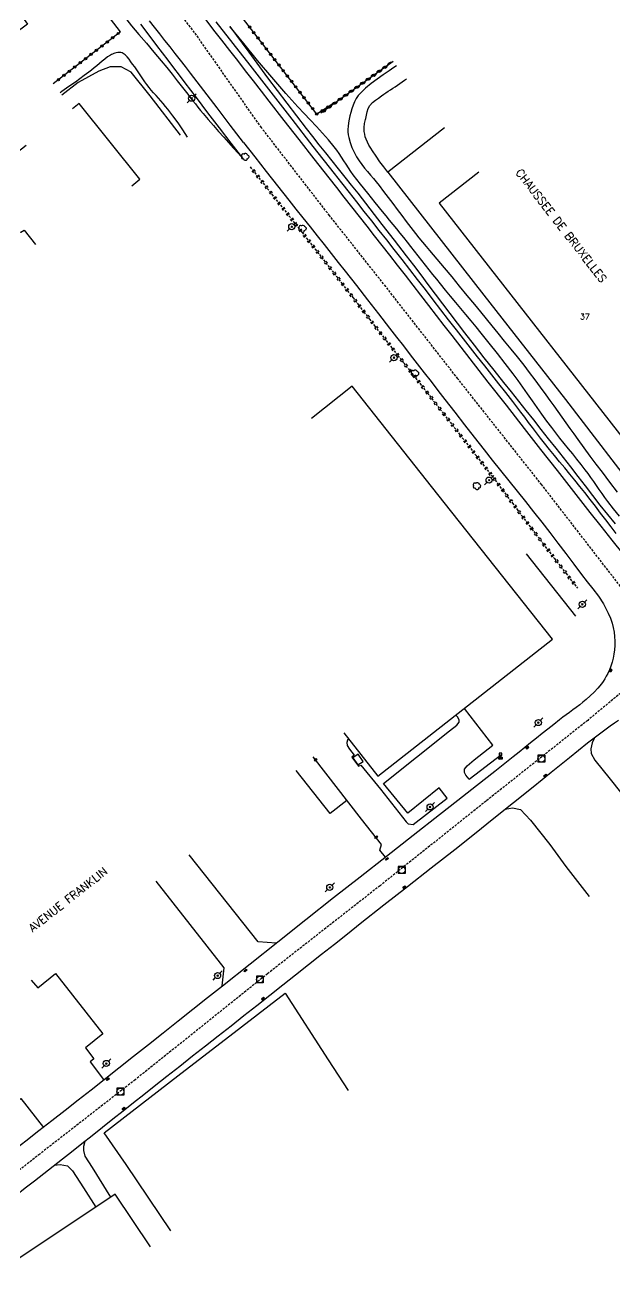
# Model space of a CAD drawing. Header units: millimetres. Extents: x 165000 to 165946, y 158000 to 159000.
# Drawn here: x 165179.2 to 165308.2, y 158242.4 to 158517.4 of the extents above; entities that cross this region are included whole.
import ezdxf
from ezdxf.enums import TextEntityAlignment as Align

# ---------------------------------------------------------------- set-up
doc = ezdxf.new("R2010")
doc.units = ezdxf.units.MM
doc.linetypes.add('DASHED', pattern=[0.75, 0.5, -0.25])
doc.layers.get('0').update_dxf_attribs({"linetype": 'CONTINUOUS'})
for name, color, linetype in [('W0001', 6, 'DASHED'), ('W0008', 7, 'CONTINUOUS'), ('W0017', 7, 'CONTINUOUS'), ('W0051', 7, 'CONTINUOUS'), ('W0101', 7, 'CONTINUOUS'), ('W0211', 2, 'CONTINUOUS'), ('W0214', 2, 'CONTINUOUS'), ('W0220', 5, 'DASHED'), ('W0300', 7, 'CONTINUOUS'), ('W0303', 7, 'CONTINUOUS'), ('W0310', 3, 'CONTINUOUS'), ('W0323', 7, 'CONTINUOUS'), ('W0330', 7, 'CONTINUOUS'), ('W0333', 7, 'CONTINUOUS'), ('W0401', 7, 'CONTINUOUS'), ('W0420', 7, 'CONTINUOUS'), ('W0438', 7, 'CONTINUOUS'), ('W0439', 7, 'CONTINUOUS'), ('W0473', 7, 'CONTINUOUS'), ('W0989', 7, 'CONTINUOUS'), ('W0991', 7, 'CONTINUOUS')]:
    doc.layers.add(name, color=color, linetype=linetype)
doc.styles.get("Standard").update_dxf_attribs({"font": 'romans.shx', "width": 0.85})

# ---------------------------------------------------------------- blocks, each defined once
blk = doc.blocks.new('T401')
for p, q in [((-0.3, 0.3), (0, 0.3)), ((-0.3, -0.25), (-0.3, 0.3)), ((-0.3, 0.15), (0, 0.15)), ((-0.3, 0), (0, 0)), ((0, 0.3), (0, -0.25)), ((-0.3, -0.15), (0, -0.15)), ((-0.3, -0.25), (-0.3, -0.3)), ((-0.3, -0.3), (0, -0.3)), ((0, -0.3), (0, -0.25))]:
    blk.add_line(p, q)
blk = doc.blocks.new('T473')
for p, q in [((-0.166667, 0.166667), (0.166667, -0.166667)), ((-0.166667, -0.166667), (0.166667, 0.166667)), ((0.500001, 0.500001), (1.000002, 1.000002)), ((-1.000002, -1.000002), (-0.500001, -0.500001))]:
    blk.add_line(p, q)
blk.add_ellipse((0, 0), major_axis=(0.471405, 0.471405), ratio=1, start_param=5.4977871438, end_param=11.780972451)
blk = doc.blocks.new('T420')
for p, q in [((0.75, 0.75), (-0.75, 0.75)), ((-0.75, 0.75), (-0.75, -0.75)), ((0.75, 0.75), (0.75, -0.75)), ((0.75, -0.75), (-0.75, -0.75))]:
    blk.add_line(p, q)
blk.add_ellipse((0, 0), major_axis=(-0.53, 0.53), ratio=1, start_param=3.926991, end_param=10.210176)
blk = doc.blocks.new('T438')
for p, q in [((-0.4, 0.2), (0.4, 0.2)), ((-0.4, -0.2), (-0.4, 0.2)), ((0.15, 1.1), (-0.3, 1.1)), ((-0.3, 1.1), (-0.3, 0.5)), ((-0.3, 0.5), (0.15, 0.5)), ((0.3, 0.65), (0.3, 0.95)), ((0.4, 0.2), (0.4, -0.2))]:
    blk.add_line(p, q)
at = {"flags": 128}
for points in [[(-0.4, -0.2), (0.4, 0.2)], [(0.4, -0.2), (-0.4, -0.2)]]:
    blk.add_lwpolyline(points, dxfattribs=at)
for centre, major_axis, start_param, end_param in [((0.15, 0.95), (0.106, -0.106), 0.785398, 2.356194), ((0.15, 0.65), (0.106, 0.106), 3.926991, 5.497787)]:
    blk.add_ellipse(centre, major_axis=major_axis, ratio=1, start_param=start_param, end_param=end_param)
blk = doc.blocks.new('T300')
for p, q in [((-0.8, 0.51), (-0.86, 0.34)), ((-0.86, 0.34), (-0.86, 0.17)), ((-0.86, 0.17), (-0.74, 0.06)), ((-0.69, 0.63), (-0.8, 0.51)), ((-0.8, -0.06), (-0.74, 0.06)), ((-0.74, 0.06), (-0.69, 0.11)), ((-0.57, 0.69), (-0.69, 0.63)), ((-0.46, 0.69), (-0.57, 0.69)), ((-0.29, 0.63), (-0.46, 0.69)), ((-0.29, 0.63), (-0.17, 0.74)), ((-0.23, 0.57), (-0.29, 0.63)), ((-0.17, 0.74), (-0.06, 0.8)), ((-0.06, 0.8), (0.06, 0.8)), ((0.06, 0.8), (0.23, 0.74)), ((0.23, 0.74), (0.34, 0.63)), ((0.34, 0.63), (0.4, 0.51)), ((0.46, 0.46), (0.34, 0.46)), ((0.4, 0.51), (0.4, 0.46)), ((0.57, 0.4), (0.46, 0.46)), ((0.57, 0.4), (0.69, 0.29)), ((0.69, 0.29), (0.74, 0.17)), ((0.74, 0.06), (0.69, -0.17)), ((0.74, 0.17), (0.74, 0.06)), ((-0.8, -0.17), (-0.8, -0.06)), ((-0.8, -0.23), (-0.8, -0.17)), ((-0.74, -0.34), (-0.8, -0.23)), ((-0.69, -0.4), (-0.74, -0.34)), ((-0.51, -0.46), (-0.69, -0.4)), ((-0.4, -0.46), (-0.51, -0.46)), ((-0.4, -0.46), (-0.34, -0.46)), ((-0.34, -0.46), (-0.34, -0.4)), ((-0.34, -0.51), (-0.34, -0.46)), ((-0.29, -0.63), (-0.34, -0.51)), ((-0.17, -0.74), (-0.29, -0.63)), ((-0.06, -0.8), (-0.17, -0.74)), ((0.06, -0.8), (-0.06, -0.8)), ((0.17, -0.74), (0.06, -0.8)), ((0.23, -0.69), (0.17, -0.74)), ((0.29, -0.46), (0.23, -0.46)), ((0.29, -0.63), (0.23, -0.69)), ((0.46, -0.4), (0.29, -0.46)), ((0.34, -0.51), (0.29, -0.63)), ((0.34, -0.51), (0.34, -0.46)), ((0.57, -0.34), (0.46, -0.4)), ((0.63, -0.29), (0.57, -0.34)), ((0.69, -0.17), (0.63, -0.29))]:
    blk.add_line(p, q)
blk = doc.blocks.new('t323o')
at = {"color": 0, "linetype": 'Continuous'}
for radius in [0.25, 0.15]:
    blk.add_circle((0, 0), radius, dxfattribs=at)
blk = doc.blocks.new('t220o')
at = {"color": 0, "linetype": 'Continuous'}
for p, q in [((-0.25, 0.25), (0.25, 0.25)), ((-0.25, -0.25), (0.25, -0.25))]:
    blk.add_line(p, q, dxfattribs=at)
blk = doc.blocks.new('t310o')
at = {"color": 0, "linetype": 'Continuous'}
for centre, start, end in [((-0.5, 0.38), 216.8699, 323.1304), ((0.5, -0.37), 36.8699, 143.1303)]:
    blk.add_arc(centre, 0.625, start, end, dxfattribs=at)

msp = doc.modelspace()

# ---------------------------------------------------------------- linework, layer by layer
at = {"layer": 'W0001'}
for points in [[(165320.46, 158380.5), (165292.21, 158416.95), (165273.86, 158440.12), (165258.1, 158460.26), (165245.79, 158475.81), (165230.9, 158495.02), (165216.27, 158515.83), (165202.82, 158533.27), (165187.37, 158553.19), (165175.19, 158568.71), (165158.76, 158590), (165146.42, 158606.39), (165130.27, 158626.67), (165117.27, 158643.3), (165102.63, 158662.26)], [(165320.46, 158380.5), (165302.28, 158365.43), (165280.04, 158347.78), (165256.84, 158329.28), (165232.22, 158310.01), (165203.29, 158286.86), (165182.41, 158270.61), (165158.36, 158251.7), (165133.68, 158238.97)]]:
    msp.add_lwpolyline(points, dxfattribs=at)
at = {"layer": 'W0008'}
for points in [[(165226.96, 158491.79), (165224.09, 158495.58), (165221.2, 158499.37), (165218.31, 158503.15), (165215.4, 158506.92), (165214.28, 158508.36), (165213.16, 158509.79), (165212.03, 158511.23), (165210.9, 158512.66), (165209.77, 158514.1), (165208.65, 158515.53), (165207.52, 158516.97), (165206.4, 158518.4)], [(165308.53, 158406.26), (165307.39, 158407.76), (165306.25, 158409.26), (165305.11, 158410.76), (165303.96, 158412.26), (165302.81, 158413.75), (165301.65, 158415.23), (165300.56, 158416.59), (165299.46, 158417.94), (165298.35, 158419.29), (165297.24, 158420.63), (165296.13, 158421.97), (165295.02, 158423.32), (165293.92, 158424.67), (165292.84, 158426.03), (165291.96, 158427.16), (165291.09, 158428.29), (165290.22, 158429.43), (165289.36, 158430.57), (165288.5, 158431.71), (165287.64, 158432.85), (165286.78, 158433.98), (165285.9, 158435.11), (165284.37, 158437.08), (165282.83, 158439.04), (165281.29, 158441), (165279.74, 158442.95), (165278.19, 158444.9), (165276.64, 158446.86), (165275.1, 158448.82), (165273.57, 158450.78), (165271.86, 158452.98), (165270.15, 158455.18), (165268.46, 158457.39), (165266.76, 158459.6), (165265.06, 158461.8), (165263.37, 158464.01), (165261.66, 158466.21), (165259.95, 158468.41), (165258.33, 158470.5), (165256.69, 158472.57), (165255.05, 158474.65), (165253.41, 158476.72), (165251.77, 158478.79), (165250.13, 158480.87), (165248.5, 158482.94), (165246.86, 158485.02), (165242.24, 158490.93), (165237.62, 158496.85), (165233.01, 158502.77), (165228.4, 158508.69), (165224.69, 158513.44), (165220.98, 158518.18)], [(165226.96, 158491.79), (165229.44, 158488.63), (165231.92, 158485.47), (165234.4, 158482.31), (165236.89, 158479.16), (165238.43, 158477.21), (165239.98, 158475.27), (165241.53, 158473.33), (165243.08, 158471.39), (165244.63, 158469.45), (165246.17, 158467.5), (165247.72, 158465.56), (165249.25, 158463.61), (165251.68, 158460.51), (165254.09, 158457.4), (165256.5, 158454.3), (165258.91, 158451.19), (165260.43, 158449.24), (165261.95, 158447.29), (165263.46, 158445.34), (165264.98, 158443.4), (165266.49, 158441.45), (165268.01, 158439.5), (165269.52, 158437.55), (165271.04, 158435.6), (165273.18, 158432.84), (165275.32, 158430.08), (165277.46, 158427.33), (165279.62, 158424.58), (165281.41, 158422.31), (165283.21, 158420.05), (165285.02, 158417.79), (165286.83, 158415.54), (165288.64, 158413.28), (165290.44, 158411.02), (165292.23, 158408.75), (165294.01, 158406.48), (165295.76, 158404.2), (165297.5, 158401.91), (165299.23, 158399.61), (165300.95, 158397.31), (165302.17, 158395.74), (165303.42, 158394.18), (165304.63, 158392.58), (165305.72, 158390.9), (165306.28, 158389.89), (165306.79, 158388.85), (165307.24, 158387.78), (165307.61, 158386.68), (165307.86, 158385.72), (165308.04, 158384.74), (165308.15, 158383.74), (165308.21, 158382.75), (165308.2, 158381.81), (165308.13, 158380.87), (165308.01, 158379.93), (165307.83, 158379.01), (165307.6, 158378.15), (165307.33, 158377.31), (165307.01, 158376.48), (165306.65, 158375.67), (165306.35, 158375.08), (165306.03, 158374.5), (165305.68, 158373.95), (165305.29, 158373.41), (165304.52, 158372.49), (165303.68, 158371.62), (165302.81, 158370.79), (165301.92, 158369.99), (165301.23, 158369.4), (165300.52, 158368.82), (165299.79, 158368.27), (165299.06, 158367.72), (165298.32, 158367.18), (165297.59, 158366.64), (165296.86, 158366.1), (165296.13, 158365.54), (165294.86, 158364.54), (165293.59, 158363.53), (165292.32, 158362.52), (165291.05, 158361.5), (165289.78, 158360.49), (165288.51, 158359.47), (165287.25, 158358.46), (165285.98, 158357.45), (165281.96, 158354.27), (165277.93, 158351.1), (165273.9, 158347.93), (165269.87, 158344.77)], [(165273.2, 158337.21), (165277.48, 158340.64), (165281.77, 158344.06), (165286.05, 158347.49), (165290.35, 158350.9), (165294.32, 158354.11), (165298.27, 158357.33), (165302.26, 158360.52), (165306.35, 158363.58), (165307.22, 158364.22), (165308.11, 158364.86), (165309.02, 158365.45)], [(165269.87, 158344.77), (165264.07, 158340.24), (165258.27, 158335.69), (165252.48, 158331.14), (165246.69, 158326.59), (165240.6, 158321.78), (165234.52, 158316.96), (165228.44, 158312.15), (165222.36, 158307.33), (165219.13, 158304.77), (165215.89, 158302.2), (165212.65, 158299.63), (165209.42, 158297.07), (165206.18, 158294.51), (165202.94, 158291.94), (165199.71, 158289.38), (165196.46, 158286.82), (165193.62, 158284.59), (165190.78, 158282.35), (165187.93, 158280.12), (165185.08, 158277.9), (165182.23, 158275.67), (165179.39, 158273.43), (165176.54, 158271.2)], [(165177.21, 158261.6), (165179.24, 158263.19), (165181.27, 158264.77), (165183.3, 158266.36), (165185.33, 158267.95), (165187.35, 158269.53), (165189.38, 158271.12), (165191.64, 158272.91), (165193.9, 158274.69), (165196.15, 158276.48), (165198.41, 158278.27), (165200.67, 158280.06), (165202.92, 158281.85), (165205.18, 158283.64), (165207.44, 158285.42), (165210.24, 158287.63), (165213.05, 158289.84), (165215.85, 158292.05), (165218.66, 158294.26), (165221.47, 158296.47), (165224.27, 158298.67), (165227.08, 158300.88), (165229.88, 158303.09), (165232.72, 158305.33), (165235.55, 158307.57), (165238.38, 158309.81), (165241.21, 158312.05), (165244.04, 158314.29), (165246.87, 158316.53), (165249.7, 158318.76), (165252.53, 158321), (165257.69, 158325.06), (165262.86, 158329.11), (165268.03, 158333.16), (165273.2, 158337.21)]]:
    msp.add_lwpolyline(points, dxfattribs=at)
at = {"layer": 'W0017'}
for points in [[(165200.05, 158515.99), (165191.82, 158526.76), (165182.05, 158519.45), (165179.68, 158522.65)], [(165177.54, 158520.73), (165179.73, 158517.68), (165176.89, 158515.51)], [(165213.16, 158493.35), (165206.57, 158501.97), (165202.37, 158507.18), (165200.24, 158508.32), (165197.83, 158508.3), (165195.3, 158507.38), (165190.84, 158504.86), (165187.23, 158502.13)], [(165270.94, 158495), (165258.52, 158485.29), (165279.55, 158458.42), (165297.45, 158435.57), (165314.53, 158413.31), (165318.28, 158408.69), (165324.72, 158407.95)], [(165271.5, 158348.45), (165269.77, 158350.66), (165262.96, 158345.14), (165257.64, 158351.62), (165272.02, 158363.13), (165273.68, 158364.4), (165274.13, 158365.02), (165274.16, 158365.47), (165273.89, 158366.12), (165273.45, 158366.6)], [(165281.55, 158359.99), (165275.3, 158368.05)], [(165250, 158361.32), (165249.72, 158361.09), (165249.57, 158360.6), (165249.69, 158359.95), (165250.2, 158359.13), (165250.65, 158358.5), (165251.17, 158357.85), (165250.68, 158357.41), (165252.17, 158355.39), (165252.62, 158355.65), (165256.93, 158350.42), (165262.56, 158343.26), (165262.97, 158342.82), (165264.06, 158342.69)], [(165303.69, 158361.48), (165303.23, 158360.55), (165302.94, 158359.22), (165303.05, 158358.21), (165303.86, 158356.76), (165307.19, 158352.54), (165316.27, 158341.19), (165339.28, 158312.96), (165344.02, 158310.56), (165348.2, 158308.27), (165351.93, 158304.67), (165356.2, 158299.27), (165360.45, 158293.8), (165361.56, 158292.24), (165362.75, 158290.81)], [(165276.34, 158352.59), (165275.59, 158353.44), (165275.29, 158354.04), (165275.36, 158354.79), (165275.88, 158355.48), (165277.45, 158356.78), (165281.55, 158359.99)], [(165256.77, 158337.04), (165257.16, 158338.27), (165252.79, 158343.81), (165242.19, 158357.44)], [(165284.25, 158346.04), (165285.86, 158346.3), (165287.56, 158345.95), (165289.74, 158343.64), (165294.01, 158338.31), (165297.46, 158333.49), (165302.58, 158326.95)], [(165234.12, 158316.69), (165230.2, 158316.98), (165215.08, 158336.02)], [(165258.05, 158335.51), (165256.77, 158337.04)], [(165207.81, 158330.27), (165222.69, 158311.34), (165222.22, 158307.35)], [(165180.51, 158308.64), (165182, 158306.98), (165185.82, 158310.11), (165196.22, 158296.92), (165192.41, 158293.86), (165194.26, 158291.45), (165193.45, 158290.76), (165196.38, 158286.88)], [(165165.51, 158296.85), (165167.05, 158294.98), (165164.06, 158292.64), (165174.36, 158279.64), (165178.24, 158282.77), (165183.19, 158276.42)], [(165192.23, 158273.38), (165191.97, 158272.26), (165191.98, 158271.38), (165192.29, 158270.11), (165193.86, 158267.63), (165197.9, 158261.16)], [(165185.57, 158268.14), (165186.89, 158268.34), (165188.46, 158268.04), (165189.53, 158266.97), (165191.99, 158263.24), (165194.66, 158259.01)]]:
    msp.add_lwpolyline(points, dxfattribs=at)
at = {"layer": 'W0051'}
msp.add_lwpolyline([(165310.01, 158401.83), (165307.62, 158404.85), (165305.23, 158407.87), (165302.85, 158410.9), (165299.24, 158415.47), (165295.65, 158420.06), (165292.05, 158424.64), (165288.46, 158429.23), (165284.49, 158434.31), (165280.53, 158439.4), (165276.57, 158444.49), (165272.62, 158449.58), (165270.91, 158451.77), (165269.21, 158453.97), (165267.5, 158456.16), (165265.8, 158458.36), (165264.1, 158460.56), (165262.39, 158462.75), (165260.69, 158464.95), (165258.98, 158467.14), (165257.32, 158469.25), (165255.67, 158471.36), (165254.01, 158473.48), (165252.35, 158475.59), (165250.69, 158477.7), (165249.03, 158479.81), (165247.37, 158481.92), (165245.71, 158484.03), (165242.43, 158488.22), (165239.16, 158492.41), (165235.89, 158496.6), (165232.62, 158500.79), (165230.89, 158503.01), (165229.16, 158505.24), (165227.43, 158507.47), (165225.7, 158509.69), (165223.98, 158511.92), (165222.25, 158514.14), (165220.52, 158516.37), (165218.79, 158518.59)], dxfattribs=at)
at = {"layer": 'W0101'}
for points in [[(165191.02, 158500.32), (165189.54, 158499.15)], [(165202.54, 158482.33), (165204.33, 158483.75), (165191.02, 158500.32)], [(165179.41, 158491.15), (165174.98, 158487.65), (165174.98, 158487.67), (165169.99, 158483.64), (165174.48, 158478.23), (165173.79, 158477.6), (165173.45, 158474.51), (165175.15, 158472.46), (165178.26, 158472.15), (165178.96, 158472.58), (165181.48, 158469.45)], [(165278.46, 158485.29), (165269.76, 158478.5)], [(165269.76, 158478.5), (165318.16, 158416.68), (165329.82, 158425.72), (165330.42, 158424.91), (165333.86, 158427.93), (165333.41, 158428.45), (165344.84, 158437.57), (165343, 158439.93)], [(165294.59, 158383.2), (165269.52, 158414.83), (165250.77, 158438.5), (165241.87, 158431.43)], [(165248.89, 158362.73), (165256.4, 158353.21), (165294.59, 158383.2)], [(165198.93, 158261.85), (165168.56, 158241.64), (165185.41, 158216.35), (165185.55, 158216.44)], [(165206.6, 158250.31), (165198.93, 158261.85)]]:
    msp.add_lwpolyline(points, dxfattribs=at)
at = {"layer": 'W0211'}
for points in [[(165202.44, 158517.27), (165204.11, 158515.38), (165205.76, 158513.47), (165207.39, 158511.55), (165209, 158509.61), (165210.18, 158508.16), (165211.34, 158506.7), (165212.49, 158505.23), (165213.64, 158503.77), (165214.21, 158503.06), (165214.77, 158502.34), (165215.33, 158501.63), (165215.88, 158500.91), (165216.44, 158500.2), (165217.01, 158499.49), (165217.58, 158498.78), (165218.16, 158498.08), (165219.26, 158496.78), (165220.38, 158495.48), (165221.51, 158494.2), (165222.65, 158492.92), (165223.69, 158491.76), (165224.73, 158490.61), (165225.78, 158489.46), (165226.84, 158488.31)], [(165224.01, 158517.11), (165228.12, 158511.5), (165232.26, 158505.93), (165236.44, 158500.38), (165240.67, 158494.87), (165242.06, 158493.08), (165243.46, 158491.3), (165244.88, 158489.52), (165246.3, 158487.75), (165247.72, 158485.99), (165249.14, 158484.22), (165250.55, 158482.45), (165251.96, 158480.67), (165254.62, 158477.27), (165257.27, 158473.86), (165259.91, 158470.45), (165262.54, 158467.03), (165264.14, 158464.93), (165265.74, 158462.82), (165267.33, 158460.71), (165268.92, 158458.6), (165270.52, 158456.49), (165272.11, 158454.38), (165273.71, 158452.28), (165275.33, 158450.19), (165277.45, 158447.45), (165279.59, 158444.73), (165281.74, 158442.01), (165283.89, 158439.29), (165285.51, 158437.24), (165287.14, 158435.2), (165288.76, 158433.15), (165290.39, 158431.11), (165292.01, 158429.06), (165293.64, 158427.02), (165295.27, 158424.97), (165296.89, 158422.93), (165298.52, 158420.86), (165300.13, 158418.77), (165301.74, 158416.68), (165303.34, 158414.58), (165304.96, 158412.5), (165306.6, 158410.44), (165308.28, 158408.4)], [(165214.76, 158492.96), (165213.73, 158494.53), (165212.66, 158496.07), (165211.55, 158497.59), (165210.4, 158499.08), (165209.91, 158499.68), (165209.4, 158500.28), (165208.88, 158500.86), (165208.36, 158501.44), (165207.84, 158502.02), (165207.32, 158502.6), (165206.81, 158503.2), (165206.32, 158503.81), (165205.84, 158504.43), (165205.39, 158505.07), (165204.94, 158505.71), (165204.5, 158506.36), (165204.06, 158507.01), (165203.62, 158507.65), (165203.17, 158508.29), (165202.7, 158508.92), (165202.32, 158509.44), (165201.95, 158509.97), (165201.53, 158510.48), (165201.07, 158510.94), (165200.86, 158511.1), (165200.64, 158511.25), (165200.4, 158511.37), (165200.14, 158511.45), (165199.81, 158511.48), (165199.47, 158511.44), (165199.14, 158511.36), (165198.83, 158511.28), (165198.58, 158511.2), (165198.35, 158511.11), (165198.11, 158511), (165197.89, 158510.88), (165197.24, 158510.47), (165196.62, 158510.02), (165196.03, 158509.55), (165195.44, 158509.06), (165194.87, 158508.57), (165194.29, 158508.07), (165193.71, 158507.59), (165193.11, 158507.12), (165192.15, 158506.4), (165191.18, 158505.7), (165190.2, 158505), (165189.21, 158504.31), (165188.23, 158503.62), (165187.25, 158502.92), (165186.85, 158502.62)], [(165260.43, 158508.56), (165259.87, 158508.18), (165258.86, 158507.48), (165257.54, 158506.56), (165256.23, 158505.64), (165254.93, 158504.67), (165253.7, 158503.64), (165253.14, 158503.12), (165252.59, 158502.59), (165252.08, 158502.02), (165251.64, 158501.39), (165251.25, 158500.67), (165250.94, 158499.91), (165250.68, 158499.13), (165250.45, 158498.35), (165250.24, 158497.6), (165250.07, 158496.85), (165249.93, 158496.08), (165249.84, 158495.3), (165249.82, 158494.69), (165249.83, 158494.08), (165249.88, 158493.47), (165249.99, 158492.87), (165250.3, 158491.76), (165250.7, 158490.68), (165251.18, 158489.64), (165251.73, 158488.63), (165252.26, 158487.78), (165252.84, 158486.97), (165253.45, 158486.18), (165254.09, 158485.41), (165254.74, 158484.66), (165255.38, 158483.91), (165256.02, 158483.15), (165256.64, 158482.37), (165257.64, 158481.07), (165258.63, 158479.75), (165259.62, 158478.44), (165260.6, 158477.12), (165261.59, 158475.8), (165262.58, 158474.49), (165263.58, 158473.19), (165264.6, 158471.9), (165265.36, 158470.95), (165266.14, 158470.01), (165266.92, 158469.07), (165267.7, 158468.13), (165268.49, 158467.2), (165269.28, 158466.27), (165270.07, 158465.34), (165270.85, 158464.4), (165272.52, 158462.39), (165274.19, 158460.37), (165275.86, 158458.35), (165277.53, 158456.32), (165278.8, 158454.77), (165280.07, 158453.21), (165281.34, 158451.66), (165282.61, 158450.1), (165284.03, 158448.36), (165285.46, 158446.62), (165286.87, 158444.88), (165288.27, 158443.12), (165289.5, 158441.51), (165290.7, 158439.88), (165291.9, 158438.25), (165293.09, 158436.61), (165293.97, 158435.4), (165294.85, 158434.17), (165295.72, 158432.95), (165296.6, 158431.72), (165297.47, 158430.5), (165298.34, 158429.27), (165299.22, 158428.05), (165300.11, 158426.83), (165301.42, 158425.03), (165302.75, 158423.23), (165304.08, 158421.45), (165305.43, 158419.66), (165307.08, 158417.49), (165308.75, 158415.33)]]:
    msp.add_lwpolyline(points, dxfattribs=at)
at = {"layer": 'W0214'}
for points in [[(165226.85, 158488.32), (165224.29, 158491.63), (165221.74, 158494.95), (165219.2, 158498.27), (165216.66, 158501.6), (165215.42, 158503.22), (165214.19, 158504.85), (165212.96, 158506.48), (165211.73, 158508.11), (165210.5, 158509.75), (165209.27, 158511.38), (165208.03, 158513.01), (165206.8, 158514.64), (165204.51, 158517.67)], [(165309.25, 158410.08), (165307.95, 158411.67), (165306.68, 158413.29), (165306.05, 158414.14), (165305.42, 158415.01), (165304.81, 158415.88), (165304.21, 158416.76), (165303.6, 158417.63), (165302.99, 158418.51), (165302.38, 158419.37), (165301.74, 158420.23), (165300.85, 158421.4), (165299.93, 158422.55), (165299, 158423.69), (165298.07, 158424.83), (165297.14, 158425.97), (165296.21, 158427.11), (165295.3, 158428.27), (165294.4, 158429.43), (165293.32, 158430.88), (165292.26, 158432.35), (165291.21, 158433.83), (165290.17, 158435.31), (165289.14, 158436.79), (165288.09, 158438.27), (165287.04, 158439.74), (165285.96, 158441.2), (165284.25, 158443.45), (165282.51, 158445.67), (165280.75, 158447.89), (165278.99, 158450.09), (165277.88, 158451.45), (165276.77, 158452.8), (165275.65, 158454.14), (165274.53, 158455.48), (165273.4, 158456.82), (165272.28, 158458.16), (165271.17, 158459.51), (165270.06, 158460.87), (165269.24, 158461.89), (165268.43, 158462.91), (165267.62, 158463.93), (165266.82, 158464.96), (165266.01, 158465.99), (165265.2, 158467.02), (165264.4, 158468.04), (165263.58, 158469.06), (165262.82, 158470.02), (165262.05, 158470.98), (165261.27, 158471.93), (165260.5, 158472.88), (165259.73, 158473.84), (165258.95, 158474.79), (165258.18, 158475.75), (165257.41, 158476.7), (165255.79, 158478.69), (165254.17, 158480.67), (165252.56, 158482.67), (165251, 158484.7), (165250.46, 158485.46), (165249.94, 158486.23), (165249.43, 158487.01), (165248.92, 158487.79), (165248.41, 158488.57), (165247.89, 158489.34), (165247.36, 158490.1), (165246.79, 158490.84), (165245.55, 158492.36), (165244.26, 158493.85), (165242.94, 158495.3), (165241.59, 158496.73), (165240.24, 158498.15), (165238.89, 158499.57), (165237.56, 158501.01), (165236.26, 158502.48), (165233.14, 158506.09), (165230.06, 158509.74), (165227.02, 158513.41), (165224.01, 158517.11)], [(165258.52, 158485.29), (165257.65, 158486.43), (165256.8, 158487.58), (165255.98, 158488.76), (165255.2, 158489.96), (165254.81, 158490.57), (165254.43, 158491.18), (165254.07, 158491.82), (165253.79, 158492.49), (165253.61, 158493.05), (165253.49, 158493.61), (165253.41, 158494.19), (165253.38, 158494.77), (165253.38, 158495.06), (165253.4, 158495.35), (165253.43, 158495.64), (165253.47, 158495.92), (165253.53, 158496.2), (165253.58, 158496.49), (165253.65, 158496.77), (165253.71, 158497.05), (165253.87, 158497.76), (165254.03, 158498.49), (165254.26, 158499.2), (165254.62, 158499.87), (165255.17, 158500.5), (165255.82, 158501.03), (165256.51, 158501.49), (165257.18, 158501.95), (165257.66, 158502.31), (165258.15, 158502.65), (165258.65, 158502.99), (165259.15, 158503.32), (165259.65, 158503.65), (165260.15, 158503.98), (165260.65, 158504.31), (165261.15, 158504.65), (165261.68, 158505.01), (165262.21, 158505.38), (165262.65, 158505.69)]]:
    msp.add_lwpolyline(points, dxfattribs=at)
at = {"layer": 'W0220'}
msp.add_lwpolyline([(165228.45, 158486.43), (165233.19, 158480.45), (165237.93, 158474.46), (165242.65, 158468.45), (165247.36, 158462.44), (165248.56, 158460.9), (165249.75, 158459.36), (165250.94, 158457.82), (165252.13, 158456.27), (165253.32, 158454.73), (165254.51, 158453.18), (165255.7, 158451.64), (165256.9, 158450.1), (165258.18, 158448.46), (165259.46, 158446.83), (165260.75, 158445.19), (165262.04, 158443.56), (165263.32, 158441.93), (165264.61, 158440.3), (165265.9, 158438.66), (165267.18, 158437.02), (165270.79, 158432.42), (165274.39, 158427.81), (165277.98, 158423.19), (165281.56, 158418.55), (165282.62, 158417.15), (165283.69, 158415.74), (165284.75, 158414.33), (165285.8, 158412.92), (165286.86, 158411.51), (165287.91, 158410.1), (165288.97, 158408.69), (165290.04, 158407.29), (165292.53, 158404.03), (165295.02, 158400.79), (165297.53, 158397.55), (165300.05, 158394.31)], dxfattribs=at)
at = {"layer": 'W0303'}
msp.add_lwpolyline([(165299.65, 158388.22), (165288.88, 158401.83)], dxfattribs=at)
at = {"layer": 'W0310'}
for points in [[(165170.83, 158558.23), (165185.34, 158539.52), (165202.44, 158517.27)], [(165259.7, 158509.51), (165243.86, 158498.21)]]:
    msp.add_lwpolyline(points, dxfattribs=at)
at = {"layer": 'W0323'}
for points in [[(165246.75, 158500.34), (165243.05, 158497.95), (165226.75, 158519.01), (165214.45, 158535.38)], [(165200.05, 158515.99), (165185.32, 158504.61)]]:
    msp.add_lwpolyline(points, dxfattribs=at)
at = {"layer": 'W0330'}
msp.add_lwpolyline([(165211.08, 158253.85), (165201.3, 158268.34), (165196.49, 158275.25), (165212.61, 158287.71), (165226.56, 158298.42), (165236.12, 158305.76), (165245.48, 158291.17), (165249.87, 158284.5)], dxfattribs=at)
at = {"layer": 'W0333'}
for points in [[(165276.34, 158352.59), (165283.49, 158358.06)], [(165249.6, 158347.91), (165245.9, 158345.09), (165238.47, 158354.5)], [(165264.06, 158342.69), (165271.5, 158348.45)]]:
    msp.add_lwpolyline(points, dxfattribs=at)
at = {"layer": 'W0439'}
msp.add_lwpolyline([(165252.08, 158358.05), (165250.93, 158357.27), (165252.02, 158355.67), (165253.17, 158356.45)], close=True, dxfattribs=at)

# ---------------------------------------------------------------- block references
at = {"layer": 'W0220'}
for p, rotation in [((165229.18, 158485.51), 308.4528275432082), ((165230.11, 158484.34), 308.4528275432082), ((165231.04, 158483.16), 308.4528275432082), ((165231.97, 158481.99), 308.4528275432082), ((165232.91, 158480.81), 308.4528275432082), ((165233.84, 158479.64), 308.3191772919837), ((165234.77, 158478.46), 308.3191772919837), ((165235.7, 158477.28), 308.3191772919837), ((165236.63, 158476.11), 308.3191772919837), ((165237.56, 158474.93), 308.3191772919837), ((165238.49, 158473.75), 308.1855275653185), ((165239.41, 158472.57), 308.1855275653185), ((165240.34, 158471.39), 308.1855275653185), ((165241.27, 158470.21), 308.1855275653185), ((165242.2, 158469.03), 308.1855275653185), ((165243.12, 158467.85), 308.0518783633531), ((165244.05, 158466.67), 308.0518783633531), ((165244.97, 158465.49), 308.0518783633531), ((165245.89, 158464.31), 308.0518783633531), ((165246.82, 158463.13), 308.0518783633531), ((165247.74, 158461.95), 307.9032225238364), ((165248.66, 158460.76), 307.7576375715999), ((165249.58, 158459.58), 307.7576375715999), ((165250.5, 158458.39), 307.655696275), ((165251.41, 158457.2), 307.5973989799724), ((165252.33, 158456.01), 307.5920336681119), ((165253.24, 158454.83), 307.5920336681119), ((165254.16, 158453.64), 307.6396004436268), ((165255.08, 158452.45), 307.7308114939512), ((165256, 158451.26), 307.8656665129312), ((165256.92, 158450.08), 308.0059426242983), ((165257.84, 158448.9), 308.0059426242983), ((165258.77, 158447.72), 308.1202390775743), ((165259.69, 158446.54), 308.2023712149959), ((165260.62, 158445.36), 308.2023712149959), ((165261.55, 158444.18), 308.2523388898075), ((165262.48, 158443), 308.2629839544825), ((165263.41, 158441.83), 308.2343062980598), ((165264.33, 158440.65), 308.2343062980598), ((165265.26, 158439.47), 308.1734638790491), ((165266.19, 158438.29), 308.0804568068253), ((165267.11, 158437.11), 308.0804568068253), ((165268.04, 158435.93), 308.0447674146009), ((165268.96, 158434.75), 308.0447674146009), ((165269.89, 158433.56), 308.0447674146009), ((165270.81, 158432.38), 308.0262921416669), ((165271.74, 158431.2), 308.0262921416669), ((165272.66, 158430.02), 308.0262921416669), ((165273.58, 158428.84), 308.0262921416669), ((165274.51, 158427.66), 307.8788398406978), ((165275.43, 158426.47), 307.8788398406978), ((165276.35, 158425.29), 307.8788398406978), ((165277.27, 158424.1), 307.8788398406978), ((165278.19, 158422.92), 307.6024148657053), ((165279.11, 158421.73), 307.6024148657053), ((165280.02, 158420.54), 307.6024148657053), ((165280.94, 158419.35), 307.6024148657053), ((165281.85, 158418.16), 307.3043333494442), ((165282.76, 158416.97), 307.066676746722), ((165283.66, 158415.77), 307.066676746722), ((165284.56, 158414.57), 306.8982101905231), ((165285.46, 158413.37), 306.7989351109952), ((165286.36, 158412.17), 306.7838714350471), ((165287.26, 158410.97), 306.8530198911148), ((165288.16, 158409.77), 306.991361771625), ((165289.06, 158408.57), 307.1988958959257), ((165289.97, 158407.38), 307.1988958959257), ((165290.88, 158406.19), 307.3995108259447), ((165291.79, 158405), 307.3995108259447), ((165292.7, 158403.8), 307.5645470276244), ((165293.62, 158402.62), 307.5645470276244), ((165294.53, 158401.43), 307.5645470276244), ((165295.45, 158400.24), 307.7295848888269), ((165296.37, 158399.05), 307.7295848888269), ((165297.28, 158397.87), 307.7295848888269), ((165298.2, 158396.68), 307.8946244089039), ((165299.12, 158395.5), 307.8946244089039)]:
    msp.add_blockref('t220o', p, dxfattribs=dict(at, rotation=rotation))
at = {"layer": 'W0300'}
for p in [(165227.39, 158488.61), (165239.92, 158472.92), (165264.55, 158441.24), (165278.09, 158416.63)]:
    msp.add_blockref('T300', p, dxfattribs=at)
at = {"layer": 'W0310', "rotation": 215.4918878658502}
for p in [(165258.51, 158508.66), (165254.85, 158506.05), (165256.07, 158506.92), (165257.29, 158507.79), (165251.18, 158503.44), (165252.41, 158504.31), (165253.63, 158505.18), (165247.52, 158500.82), (165248.74, 158501.69), (165249.96, 158502.57), (165245.08, 158499.08), (165246.3, 158499.95)]:
    msp.add_blockref('t310o', p, dxfattribs=at)
at = {"layer": 'W0323'}
for p, rotation in [((165228.31, 158517), 127.7453788866804), ((165198.38, 158514.7), 217.6768320224649), ((165199.56, 158515.61), 217.6768320224649), ((165229.22, 158515.81), 127.7453788866804), ((165230.14, 158514.62), 127.7453788866804), ((165194.81, 158511.95), 217.6768320224649), ((165196, 158512.86), 217.6768320224649), ((165197.19, 158513.78), 217.6768320224649), ((165231.06, 158513.44), 127.7453788866804), ((165231.98, 158512.25), 127.7453788866804), ((165191.25, 158509.2), 217.6768320224649), ((165192.44, 158510.11), 217.6768320224649), ((165193.63, 158511.03), 217.6768320224649), ((165232.9, 158511.07), 127.7453788866804), ((165233.82, 158509.88), 127.7453788866804), ((165187.69, 158506.45), 217.6768320224649), ((165188.88, 158507.36), 217.6768320224649), ((165190.07, 158508.28), 217.6768320224649), ((165234.73, 158508.69), 127.7453788866804), ((165235.65, 158507.51), 127.7453788866804), ((165236.57, 158506.32), 127.7453788866804), ((165186.5, 158505.53), 217.6768320224649), ((165237.49, 158505.14), 127.7453788866804), ((165238.41, 158503.95), 127.7453788866804), ((165239.33, 158502.76), 127.7453788866804), ((165240.24, 158501.58), 127.7453788866804), ((165241.16, 158500.39), 127.7453788866804), ((165242.08, 158499.21), 127.7453788866804), ((165243, 158498.02), 127.7453788866804), ((165244.24, 158498.71), 212.9617400205596), ((165245.49, 158499.53), 212.9617400205596)]:
    msp.add_blockref('t323o', p, dxfattribs=dict(at, rotation=rotation))
at = {"layer": 'W0401'}
for p, rotation in [((165307.19, 158376.36), 157.1538045192947), ((165288.99, 158359.55), 128.6844968887927), ((165242.67, 158356.93), 128.1080562436003), ((165293.05, 158353.24), 309.0446850934405), ((165255.94, 158340.01), 128.1080562436003), ((165258.25, 158335.25), 128.1157333762274), ((165262.25, 158328.84), 308.1203897440085), ((165227.34, 158310.86), 128.400716189157), ((165231.32, 158304.49), 308.2925070959983), ((165197.21, 158287.09), 128.2672816135317), ((165200.85, 158280.4), 308.4260646150287)]:
    msp.add_blockref('T401', p, dxfattribs=dict(at, rotation=rotation))
at = {"layer": 'W0420'}
for p in [(165292.12, 158357.04), (165261.56, 158332.7), (165230.55, 158308.76), (165200.03, 158284.24)]:
    msp.add_blockref('T420', p, dxfattribs=at)
at = {"layer": 'W0438'}
msp.add_blockref('T438', (165283.2, 158357.17), dxfattribs=at)
at = {"layer": 'W0473'}
for p in [(165215.63, 158501.45), (165237.54, 158473.37), (165259.9, 158444.74), (165280.71, 158417.95), (165301.11, 158390.8), (165291.48, 158364.95), (165267.79, 158346.5), (165245.85, 158328.93), (165221.31, 158309.64), (165196.96, 158290.41)]:
    msp.add_blockref('T473', p, dxfattribs=at)

# ---------------------------------------------------------------- texts
at = {"layer": 'W0989'}
for s, rotation, p in [('CHAUSSEE DE BRUXELLES', 307.8351, (165286.39, 158485.17)), ('AVENUE FRANKLIN', 38.2464, (165180.84, 158319.05))]:
    msp.add_text(s, height=1.75, rotation=rotation, dxfattribs=at).set_placement(p)
at = {"layer": 'W0991'}
msp.add_text('37', height=1.25, dxfattribs=at).set_placement((165301.67, 158453.72), align=Align.MIDDLE_CENTER)

doc.saveas('drawing.dxf')
